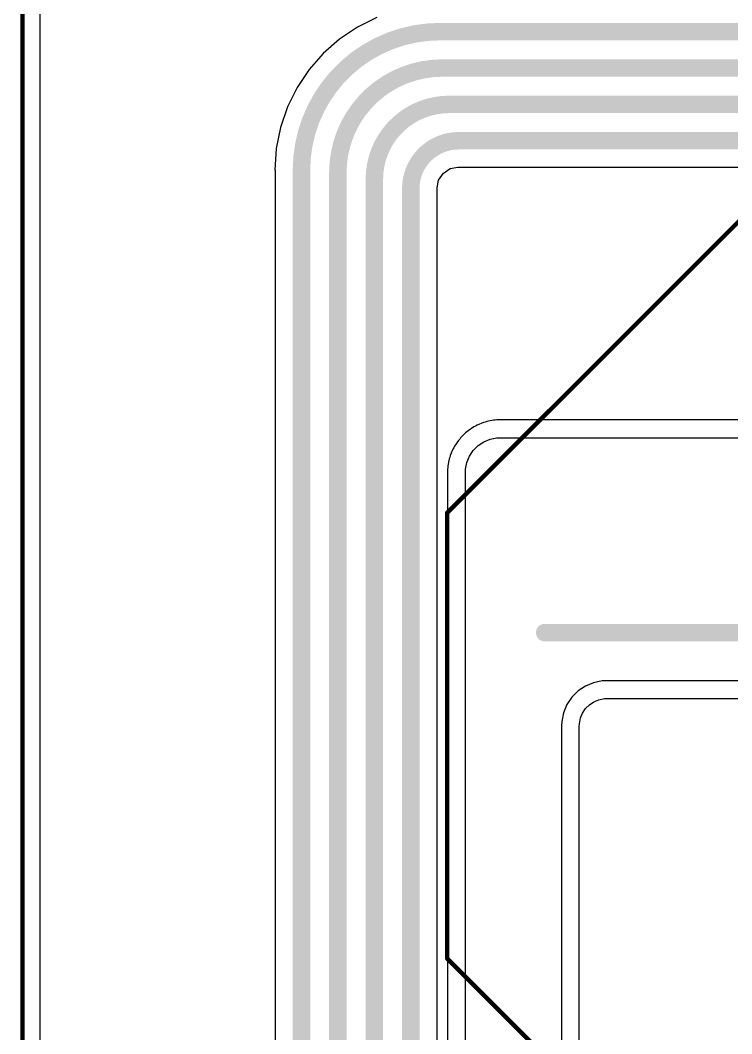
# Model space of a CAD drawing. Header units: inches. Extents: x 0 to 289, y 0 to 168.
# Drawn here: x -0.06 to 20.62, y 43.42 to 72.9 of the extents above; entities that cross this region are included whole.
import ezdxf

# ---------------------------------------------------------------- set-up
doc = ezdxf.new("R2010")
doc.units = ezdxf.units.IN
for name, color, linetype in [('Board Outline', 216, 'Continuous'), ('Bottom Layer', 5, 'Continuous'), ('Top Layer', 1, 'Continuous'), ('Top Overlay', 2, 'Continuous')]:
    doc.layers.add(name, color=color, linetype=linetype)

# ---------------------------------------------------------------- blocks, each defined once
blk = doc.blocks.new('RTS714ND12S0332_54')
at = {"layer": 'Top Overlay'}
for points in [[(-17.7, 6.481, 0.127, 0.127, 0), (-6.681, 17.5, 0.127, 0.127, 0)], [(-17.7, -6.481, 0.127, 0.127, 0), (-17.7, 6.481, 0.127, 0.127, 0)], [(-17.7, -6.481, 0.127, 0.127, 0), (-6.681, -17.5, 0.127, 0.127, 0)]]:
    blk.add_lwpolyline(points, format="xyseb", dxfattribs=at)
for points in [[(-17.732, 6.481, 0.0635, 0.0635, 1), (-17.668, 6.481, 0.0635, 0.0635, 1)], [(-17.732, 6.481, 0.0635, 0.0635, 1), (-17.668, 6.481, 0.0635, 0.0635, 1)], [(-17.732, -6.481, 0.0635, 0.0635, 1), (-17.668, -6.481, 0.0635, 0.0635, 1)], [(-17.732, -6.481, 0.0635, 0.0635, 1), (-17.668, -6.481, 0.0635, 0.0635, 1)]]:
    blk.add_lwpolyline(points, format="xyseb", close=True, dxfattribs=at)

msp = doc.modelspace()

# ---------------------------------------------------------------- linework, layer by layer
at = {"layer": 'Board Outline'}
msp.add_lwpolyline([(0, 0, 0.127, 0.127, 0), (0, 100, 0.127, 0.127, 0)], format="xyseb", dxfattribs=at)
at = {"layer": 'Bottom Layer'}
for p, q in [((0.518, 0.518), (0.518, 83.114)), ((10.304, 72.974), (9.741, 72.696)), ((9.741, 72.696), (9.219, 72.347)), ((9.219, 72.347), (8.747, 71.933)), ((8.747, 71.933), (8.333, 71.461)), ((8.333, 71.461), (7.984, 70.939)), ((7.984, 70.939), (7.706, 70.376)), ((7.706, 70.376), (7.504, 69.781)), ((7.504, 69.781), (7.382, 69.165)), ((7.382, 69.165), (7.34, 68.538)), ((7.34, 68.538), (7.344, 68.538)), ((7.344, 68.538), (7.344, 19.378)), ((12.101, 68.243), (12.198, 68.387)), ((12.198, 68.387), (12.238, 68.446)), ((12.238, 68.446), (12.297, 68.486)), ((12.297, 68.486), (12.441, 68.582)), ((12.441, 68.582), (12.664, 68.627)), ((12.664, 68.627), (12.682, 68.624)), ((12.682, 68.624), (28.262, 68.624)), ((12.057, 68.02), (12.101, 68.243)), ((12.06, 68.002), (12.057, 68.02)), ((12.06, 20.43), (12.06, 68.002)), ((13.127, 61.072), (12.961, 60.961)), ((13.174, 61.091), (13.127, 61.072)), ((13.217, 61.12), (13.174, 61.091)), ((13.402, 61.196), (13.217, 61.12)), ((13.452, 61.206), (13.402, 61.196)), ((13.499, 61.226), (13.452, 61.206)), ((13.695, 61.265), (13.499, 61.226)), ((13.746, 61.265), (13.695, 61.265)), ((13.796, 61.275), (13.746, 61.265)), ((13.896, 61.275), (13.796, 61.275)), ((28.48, 61.275), (13.896, 61.275)), ((12.741, 60.755), (12.713, 60.712)), ((12.882, 60.896), (12.741, 60.755)), ((12.925, 60.925), (12.882, 60.896)), ((12.961, 60.961), (12.925, 60.925)), ((13.415, 60.641), (13.6, 60.718)), ((13.6, 60.718), (13.796, 60.757)), ((13.796, 60.757), (13.896, 60.757)), ((13.896, 60.757), (13.896, 60.757)), ((13.896, 60.757), (28.48, 60.757)), ((12.546, 60.463), (12.517, 60.42)), ((12.565, 60.51), (12.546, 60.463)), ((12.677, 60.676), (12.565, 60.51)), ((12.713, 60.712), (12.677, 60.676)), ((13.107, 60.388), (13.249, 60.53)), ((13.249, 60.53), (13.415, 60.641)), ((12.411, 60.138), (12.372, 59.942)), ((12.431, 60.185), (12.411, 60.138)), ((12.441, 60.235), (12.431, 60.185)), ((12.517, 60.42), (12.441, 60.235)), ((12.919, 60.037), (12.996, 60.222)), ((12.996, 60.222), (13.107, 60.388)), ((12.372, 59.891), (12.362, 59.841)), ((12.362, 59.841), (12.362, 59.741)), ((12.372, 59.942), (12.372, 59.891)), ((12.88, 59.841), (12.919, 60.037)), ((12.88, 59.741), (12.88, 59.841)), ((12.362, 59.741), (12.362, 39.725)), ((12.88, 39.725), (12.88, 59.741)), ((16.861, 53.684), (16.608, 53.633)), ((16.99, 53.69), (16.861, 53.684)), ((24.854, 53.69), (16.99, 53.69)), ((16.155, 53.391), (15.973, 53.209)), ((16.37, 53.535), (16.155, 53.391)), ((16.608, 53.633), (16.37, 53.535)), ((15.973, 53.209), (15.83, 52.995)), ((16.485, 52.989), (16.615, 53.076)), ((16.615, 53.076), (16.759, 53.135)), ((16.759, 53.135), (16.924, 53.168)), ((16.924, 53.168), (17.002, 53.172)), ((17.002, 53.172), (24.854, 53.172)), ((15.83, 52.995), (15.731, 52.757)), ((16.289, 52.749), (16.375, 52.879)), ((16.375, 52.879), (16.485, 52.989)), ((15.681, 52.504), (15.674, 52.375)), ((15.731, 52.757), (15.681, 52.504)), ((16.196, 52.44), (16.229, 52.606)), ((16.229, 52.606), (16.289, 52.749)), ((15.674, 52.375), (15.674, 40.439)), ((15.674, 52.375), (15.674, 52.375)), ((16.192, 52.362), (16.196, 52.44)), ((16.192, 40.452), (16.192, 52.362))]:
    msp.add_line(p, q, dxfattribs=at)
for points in [[(8.113, 68.538, 0.508, 0.508, -0.414214), (12.141, 72.567, 0.508, 0.508, 0)], [(12.141, 72.567, 0.508, 0.508, 0), (22.499, 72.567, 0.508, 0.508, 0)], [(9.171, 68.469, 0.508, 0.508, -0.414214), (12.21, 71.509, 0.508, 0.508, 0)], [(12.21, 71.509, 0.508, 0.508, 0), (22.814, 71.509, 0.508, 0.508, 0)], [(10.233, 68.277, 0.508, 0.508, -0.414214), (12.407, 70.451, 0.508, 0.508, 0)], [(12.407, 70.451, 0.508, 0.508, 0), (28.13, 70.451, 0.508, 0.508, 0)], [(11.817, 69.091, 0.508, 0.508, -0.169396), (12.682, 69.393, 0.508, 0.508, 0)], [(12.682, 69.393, 0.508, 0.508, 0), (28.262, 69.393, 0.508, 0.508, 0)], [(11.593, 68.867, 0.508, 0.508, -0.057154), (11.817, 69.091, 0.508, 0.508, 0)], [(11.291, 68.002, 0.508, 0.508, -0.169396), (11.593, 68.867, 0.508, 0.508, 0)], [(8.113, 19.224, 0.508, 0.508, 0), (8.113, 68.538, 0.508, 0.508, 0)], [(9.171, 19.311, 0.508, 0.508, 0), (9.171, 68.469, 0.508, 0.508, 0)], [(10.233, 19.71, 0.508, 0.508, 0), (10.233, 68.277, 0.508, 0.508, 0)], [(11.291, 67.994, 0.508, 0.508, 0), (11.291, 68.002, 0.508, 0.508, 0)], [(11.291, 20.206, 0.508, 0.508, 0), (11.291, 67.994, 0.508, 0.508, 0)], [(15.185, 55.09, 0.508, 0.508, 0), (24.854, 55.09, 0.508, 0.508, 0)]]:
    msp.add_lwpolyline(points, format="xyseb", dxfattribs=at)
for points in [[(12.014, 72.567, 0.254, 0.254, 1), (12.268, 72.567, 0.254, 0.254, 1)], [(12.014, 72.567, 0.254, 0.254, 1), (12.268, 72.567, 0.254, 0.254, 1)], [(12.083, 71.509, 0.254, 0.254, 1), (12.337, 71.509, 0.254, 0.254, 1)], [(12.083, 71.509, 0.254, 0.254, 1), (12.337, 71.509, 0.254, 0.254, 1)], [(12.28, 70.451, 0.254, 0.254, 1), (12.534, 70.451, 0.254, 0.254, 1)], [(12.28, 70.451, 0.254, 0.254, 1), (12.534, 70.451, 0.254, 0.254, 1)], [(12.555, 69.393, 0.254, 0.254, 1), (12.809, 69.393, 0.254, 0.254, 1)], [(12.555, 69.393, 0.254, 0.254, 1), (12.809, 69.393, 0.254, 0.254, 1)], [(11.69, 69.091, 0.254, 0.254, 1), (11.944, 69.091, 0.254, 0.254, 1)], [(11.69, 69.091, 0.254, 0.254, 1), (11.944, 69.091, 0.254, 0.254, 1)], [(11.466, 68.867, 0.254, 0.254, 1), (11.72, 68.867, 0.254, 0.254, 1)], [(11.466, 68.867, 0.254, 0.254, 1), (11.72, 68.867, 0.254, 0.254, 1)], [(7.986, 68.538, 0.254, 0.254, 1), (8.24, 68.538, 0.254, 0.254, 1)], [(7.986, 68.538, 0.254, 0.254, 1), (8.24, 68.538, 0.254, 0.254, 1)], [(9.044, 68.469, 0.254, 0.254, 1), (9.298, 68.469, 0.254, 0.254, 1)], [(9.044, 68.469, 0.254, 0.254, 1), (9.298, 68.469, 0.254, 0.254, 1)], [(10.106, 68.277, 0.254, 0.254, 1), (10.36, 68.277, 0.254, 0.254, 1)], [(10.106, 68.277, 0.254, 0.254, 1), (10.36, 68.277, 0.254, 0.254, 1)], [(11.164, 68.002, 0.254, 0.254, 1), (11.418, 68.002, 0.254, 0.254, 1)], [(11.164, 68.002, 0.254, 0.254, 1), (11.418, 68.002, 0.254, 0.254, 1)], [(11.164, 67.994, 0.254, 0.254, 1), (11.418, 67.994, 0.254, 0.254, 1)], [(11.164, 67.994, 0.254, 0.254, 1), (11.418, 67.994, 0.254, 0.254, 1)], [(15.058, 55.09, 0.254, 0.254, 1), (15.312, 55.09, 0.254, 0.254, 1)]]:
    msp.add_lwpolyline(points, format="xyseb", close=True, dxfattribs=at)
at = {"layer": 'Top Layer'}
msp.add_line((0.518, 0.518), (0.518, 83.225), dxfattribs=at)

# ---------------------------------------------------------------- block references
msp.add_blockref('RTS714ND12S0332_54', (30.05, 52.09))

doc.saveas('drawing.dxf')
